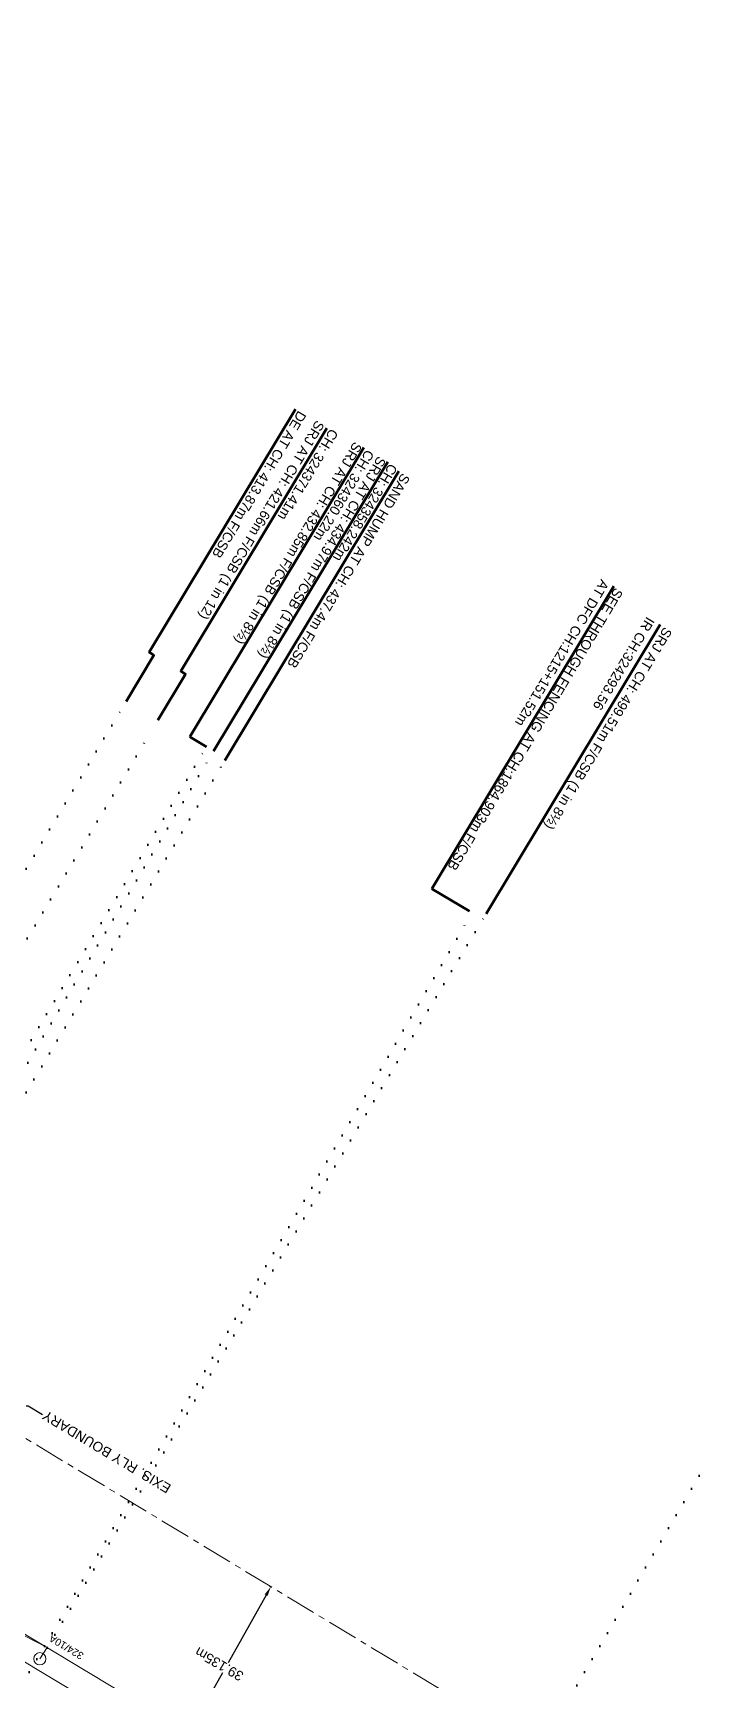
# Model space of a CAD drawing. Header units: metres. Extents: x 622835 to 629437, y 3390046 to 3394575.
# Drawn here: x 624747.2 to 624883.2, y 3393427.8 to 3393764.7 of the extents above; entities that cross this region are included whole.
import ezdxf

# ---------------------------------------------------------------- set-up
doc = ezdxf.new("R2010")
doc.units = ezdxf.units.M
doc.header["$LTSCALE"] = 2
doc.header["$MEASUREMENT"] = 0
doc.header["$PDMODE"] = 35
doc.header["$PDSIZE"] = 5
doc.linetypes.add('ACAD_ISO07W100', pattern=[3, 0, -3])
doc.linetypes.add('CENTER', pattern=[2, 1.25, -0.25, 0.25, -0.25])
doc.layers.get('Defpoints').update_dxf_attribs({"color": 5, "lineweight": 0})
for name, color, linetype in [('cut conn grades dn', 190, 'Continuous'), ('OHE MAST TEXT', 251, 'Continuous'), ('Point Code', 7, 'Continuous')]:
    doc.layers.add(name, color=color, linetype=linetype)
for name, color, linetype, lineweight in [('DOTED LINE', 7, 'ACAD_ISO07W100', 18), ('IR Cut & Connection', 190, 'Continuous', 0), ("MANDI GOBINDGARH STN. SRJ's", 251, 'Continuous', 0), ('Proposed TPTC Chainages', 10, 'Continuous', 0), ('RLY BOUNDARY', 32, 'CENTER', 0), ('STEEL', 5, 'Continuous', 25), ('Text', 7, 'Continuous', 0)]:
    doc.layers.add(name, color=color, linetype=linetype, lineweight=lineweight)
doc.styles.add('ARIAL', font='arial.ttf')
doc.styles.get("Standard").update_dxf_attribs({"font": 'arial.ttf'})
doc.styles.add('Style-Arial', font='arial.ttf')
doc.dimstyles.new('ISO-25', dxfattribs={"dimtxt": 2.5, "dimasz": 2.5, "dimexe": 1.25, "dimexo": 0.625, "dimtad": 1, "dimdec": 3, "dimtxsty": 'Standard', "dimcen": 2.5, "dimadec": 0, "dimazin": 0, "dimtfac": 1, "dimtdec": 3, "dimtmove": 0, "dimatfit": 3, "dimfxl": 1, "dimarcsym": 0})
doc.dimstyles.get("Standard").update_dxf_attribs({"dimtxt": 2.5, "dimasz": 2.5, "dimexe": 0.18, "dimexo": 0.0625, "dimgap": 0.09, "dimtad": 0, "dimtih": 1, "dimtoh": 1, "dimdec": 3, "dimzin": 0, "dimdsep": 46, "dimtxsty": 'Standard', "dimcen": 0.09, "dimaunit": 1, "dimadec": 4, "dimazin": 0, "dimtfac": 1, "dimtdec": 3, "dimtofl": 0, "dimtmove": 0, "dimatfit": 3, "dimfxl": 1, "dimtolj": 1, "dimtzin": 0, "dimarcsym": 0})

# ---------------------------------------------------------------- blocks, each defined once
blk = doc.blocks.new('*D608')
at = {"layer": 'Defpoints', "color": 0, "transparency": 16777216}
for p in [(624795.59, 3393447.05), (624795.85, 3393446.91), (624776.42, 3393412.93)]:
    blk.add_point(p, dxfattribs=at)
at = {"layer": 'Text', "color": 0, "lineweight": -2, "transparency": 16777216}
for p, q in [((624794.87, 3393445.17), (624787.09, 3393431.32)), ((624795.59, 3393447.05), (624796, 3393446.82)), ((624777.66, 3393414.53), (624786, 3393429.38)), ((624776.42, 3393412.93), (624776.84, 3393412.7))]:
    blk.add_line(p, q, dxfattribs=at)
at = {"layer": 'Text', "color": 0, "transparency": 16777216}
for points in [[(624794.58, 3393445.33), (624795.16, 3393445), (624795.85, 3393446.91)], [(624777.37, 3393414.7), (624777.95, 3393414.37), (624776.68, 3393412.79)]]:
    blk.add_solid(points, dxfattribs=at)
at = {"layer": 'Text', "color": 0, "transparency": 16777216, "insert": (624785.28, 3393431.07), "char_height": 2, "attachment_point": 5, "rotation": 150}
blk.add_mtext('\\A1;39.135m', dxfattribs=at)
blk = doc.blocks.new('IR YARD GVG SURVEY DATA')
at = {"layer": 'Point Code', "lineweight": 0}
for points in [[(469.6, -308.6), (418, -277.63), (393.53, -262.93), (385.06, -257.83), (376.3, -252.58), (367.55, -247.34), (358.82, -242.09), (349.73, -236.62), (341.11, -231.44), (332.66, -226.35), (324.18, -221.27), (315.47, -216.04), (291.61, -201.74), (286.52, -198.6), (229.7, -164.58), (-44.93, 0.81), (-277.57, 140.84), (-386.46, 206.48), (-446.06, 242.28), (-475.45, 259.7)], [(467.65, -301.87), (427.12, -277.44), (418.41, -272.18), (410.1, -267.22), (403.52, -263.26), (394.7, -258), (386, -252.8), (377.3, -247.58), (364.86, -240.17), (361.79, -238.34), (355.02, -234.28), (346.13, -228.94), (338.4, -224.28), (327.59, -217.8), (288.33, -194.13), (232.37, -160.46), (-42.46, 4.86), (-275.04, 144.91), (-381.88, 209.26), (-440.27, 244.53), (-468.83, 261.68)]]:
    blk.add_lwpolyline(points, dxfattribs=at)

msp = doc.modelspace()

# ---------------------------------------------------------------- linework, layer by layer
at = {"layer": 'DOTED LINE', "linetype": 'ACAD_ISO07W100', "lineweight": 50, "ltscale": 0.5}
for p, q in [((624679.1716, 3393481.905), (624766.2456, 3393627.9465)), ((624680.8633, 3393470.3251), (624770.54, 3393620.4483)), ((624692.152, 3393463.5377), (624784.141, 3393617.7994)), ((624694.3194, 3393470.8728), (624782.692, 3393618.6708)), ((624702.868, 3393476.099), (624786.4404, 3393615.8689)), ((624750.0841, 3393434.4151), (624839.8338, 3393584.5162))]:
    msp.add_line(p, q, dxfattribs=at)
at = {"layer": 'DOTED LINE', "color": 1, "linetype": 'ACAD_ISO07W100', "lineweight": 50, "ltscale": 0.5}
for p, q in [((624743.3051, 3393424.0346), (624836.9695, 3393584.7251)), ((624825.6341, 3393370.4689), (624921.5662, 3393535.0499))]:
    msp.add_line(p, q, dxfattribs=at)
at = {"layer": 'IR Cut & Connection', "color": 0, "lineweight": 0}
msp.add_line((624750.0897, 3393434.4378), (624748.6117, 3393432.1628), dxfattribs=at)
at = {"layer": 'IR Cut & Connection', "color": 0, "lineweight": 0, "flags": 128}
msp.add_lwpolyline([(624750.0897, 3393434.4379), (624735.3056, 3393442.0598), (624726.5635, 3393446.1685), (624715.4812, 3393451.154), (624712.4832, 3393452.5949), (624692.0112, 3393463.6135)], dxfattribs=at)
at = {"layer": 'IR Cut & Connection', "color": 0, "lineweight": 0}
msp.add_circle((624748.6117, 3393432.1628), 1.2487, dxfattribs=at)
at = {"layer": "MANDI GOBINDGARH STN. SRJ's", "color": 0, "lineweight": 50, "flags": 128}
for points in [[(624766.2456, 3393627.9465), (624771.9377, 3393637.4024), (624770.956, 3393637.9929), (624800.8511, 3393687.6915)], [(624772.7071, 3393624.083), (624778.3991, 3393633.5389), (624777.4175, 3393634.1294), (624807.3126, 3393683.828)], [(624786.4404, 3393615.8689), (624822.0273, 3393675.0297)]]:
    msp.add_lwpolyline(points, dxfattribs=at)
at = {"layer": 'Proposed TPTC Chainages', "color": 1, "lineweight": 50, "flags": 128}
for points in [[(624865.9732, 3393651.5085), (624828.7358, 3393589.6477)], [(624836.4239, 3393585.0507), (624828.7358, 3393589.6477)]]:
    msp.add_lwpolyline(points, dxfattribs=at)
at = {"layer": 'RLY BOUNDARY', "lineweight": 20, "ltscale": 2.5, "flags": 128}
msp.add_lwpolyline([(624924.3694, 3393369.1236), (624757.1408, 3393470.3218), (624580.9681, 3393576.3235), (624588.5446, 3393588.8795), (624585.0406, 3393590.9939), (624568.0816, 3393601.2287), (624556.6055, 3393608.1185), (624545.2314, 3393614.9473), (624532.9273, 3393622.3676), (624520.6168, 3393629.7917), (624509.9792, 3393636.232), (624499.3008, 3393642.6969), (624491.2403, 3393647.5696), (624483.1601, 3393652.454), (624472.5088, 3393658.8611), (624461.9678, 3393665.2022), (624452.0781, 3393671.185), (624442.0903, 3393677.2271), (624431.7665, 3393683.4489), (624424.2758, 3393687.9025), (624411.1713, 3393673.2673)], dxfattribs=at)
at = {"layer": 'STEEL', "color": 0, "lineweight": 50, "flags": 128}
for points in [[(624779.2489, 3393620.7245), (624814.8424, 3393679.8964)], [(624784.141, 3393617.7994), (624819.7345, 3393676.9713)], [(624839.8338, 3393584.5162), (624875.4273, 3393643.6881)], [(624779.2489, 3393620.7245), (624782.692, 3393618.6708)]]:
    msp.add_lwpolyline(points, dxfattribs=at)

# ---------------------------------------------------------------- block references
at = {"layer": 'IR Cut & Connection', "lineweight": 25}
msp.add_blockref('IR YARD GVG SURVEY DATA', (624331.075, 3393706.9861), dxfattribs=at)

# ---------------------------------------------------------------- texts
at = {"layer": 'cut conn grades dn', "color": 0, "linetype": 'Continuous', "lineweight": 0, "style": 'Style-Arial'}
for s, p in [('SRJ AT CH: 421.66m F/CSB (1 in 12)', (624805.1758, 3393685.6075)), ('SRJ AT CH: 432.85m F/CSB (1 in 8½)', (624812.8923, 3393681.2029)), ('CH: 324371.41m', (624808.0174, 3393683.892)), ('SRJ AT CH: 434.97m F/CSB (1 in 8½)', (624817.7844, 3393678.2778)), ('CH: 324360.22m', (624815.3548, 3393679.6145)), ('CH: 324358.242m', (624820.1161, 3393676.7691)), ('SRJ AT CH: 499.51m F/CSB (1 in 8½)', (624876.2723, 3393643.3233))]:
    msp.add_text(s, height=2, rotation=238.971941, dxfattribs=at).set_placement(p)
at = {"layer": 'cut conn grades dn', "color": 190, "lineweight": 25, "ltscale": 2, "insert": (624874.4203, 3393644.4021), "char_height": 2, "width": 53.659887, "attachment_point": 1, "rotation": 238.971941, "style": 'Style-Arial'}
msp.add_mtext('{\\C7;IR CH:324293.56}', dxfattribs=at)
at = {"layer": "MANDI GOBINDGARH STN. SRJ's", "color": 0, "lineweight": 9, "style": 'Style-Arial'}
for s, p in [('DE AT CH: 413.87m F/CSB', (624801.4811, 3393687.5628)), ('SAND HUMP AT CH: 437.4m F/CSB ', (624822.6824, 3393674.7811))]:
    msp.add_text(s, height=2, rotation=238.971941, dxfattribs=at).set_placement(p)
at = {"layer": 'OHE MAST TEXT', "style": 'ARIAL'}
msp.add_text('324/10A', height=1.5, rotation=149, dxfattribs=at).set_placement((624757.7464, 3393433.1787))
at = {"layer": 'Proposed TPTC Chainages', "color": 1, "lineweight": 0, "insert": (624865.6448, 3393651.7177), "char_height": 2, "attachment_point": 4, "rotation": 239, "line_spacing_factor": 0.6, "style": 'ARIAL'}
msp.add_mtext('\\pxsm1;SEE THROUGH FENCING AT CH:1864.903m F/CSB\\PAT DFC CH:1215+151.52m', dxfattribs=at)
at = {"layer": 'RLY BOUNDARY', "ltscale": 2.5}
msp.add_text('EXIS. RLY BOUNDARY', height=2, rotation=149, dxfattribs=at).set_placement((624775.6324, 3393467.5956))

# ---------------------------------------------------------------- dimensions: what is measured, and where the dimension line sits
at = {"layer": 'Text'}
dim = msp.add_linear_dim(base=(624795.8471, 3393446.9098), p1=(624776.4232, 3393412.934), p2=(624795.5914, 3393447.0534), angle=60.672832, dimstyle='Standard', override={"dimtxt": 2, "dimasz": 2, "dimexo": 1e-05, "dimtad": 3, "dimdsep": 0, "dimpost": 'm', "dimtmove": 2}, dxfattribs=at)
dim.commit()
dim.dimension.update_dxf_attribs({"geometry": '*D608', "text_midpoint": (624785.2822, 3393431.073), "dimtype": 129, "text_rotation": 150})

# ---------------------------------------------------------------- leaders
at = {"layer": 'RLY BOUNDARY', "ltscale": 2.5}
msp.add_leader([(624735.8432, 3393483.1363), (624746.192, 3393483.8999), (624749.1511, 3393482.1174)], dimstyle='ISO-25', override={"dimtxt": 0.5, "dimtad": 0}, dxfattribs=at)

doc.saveas('drawing.dxf')
